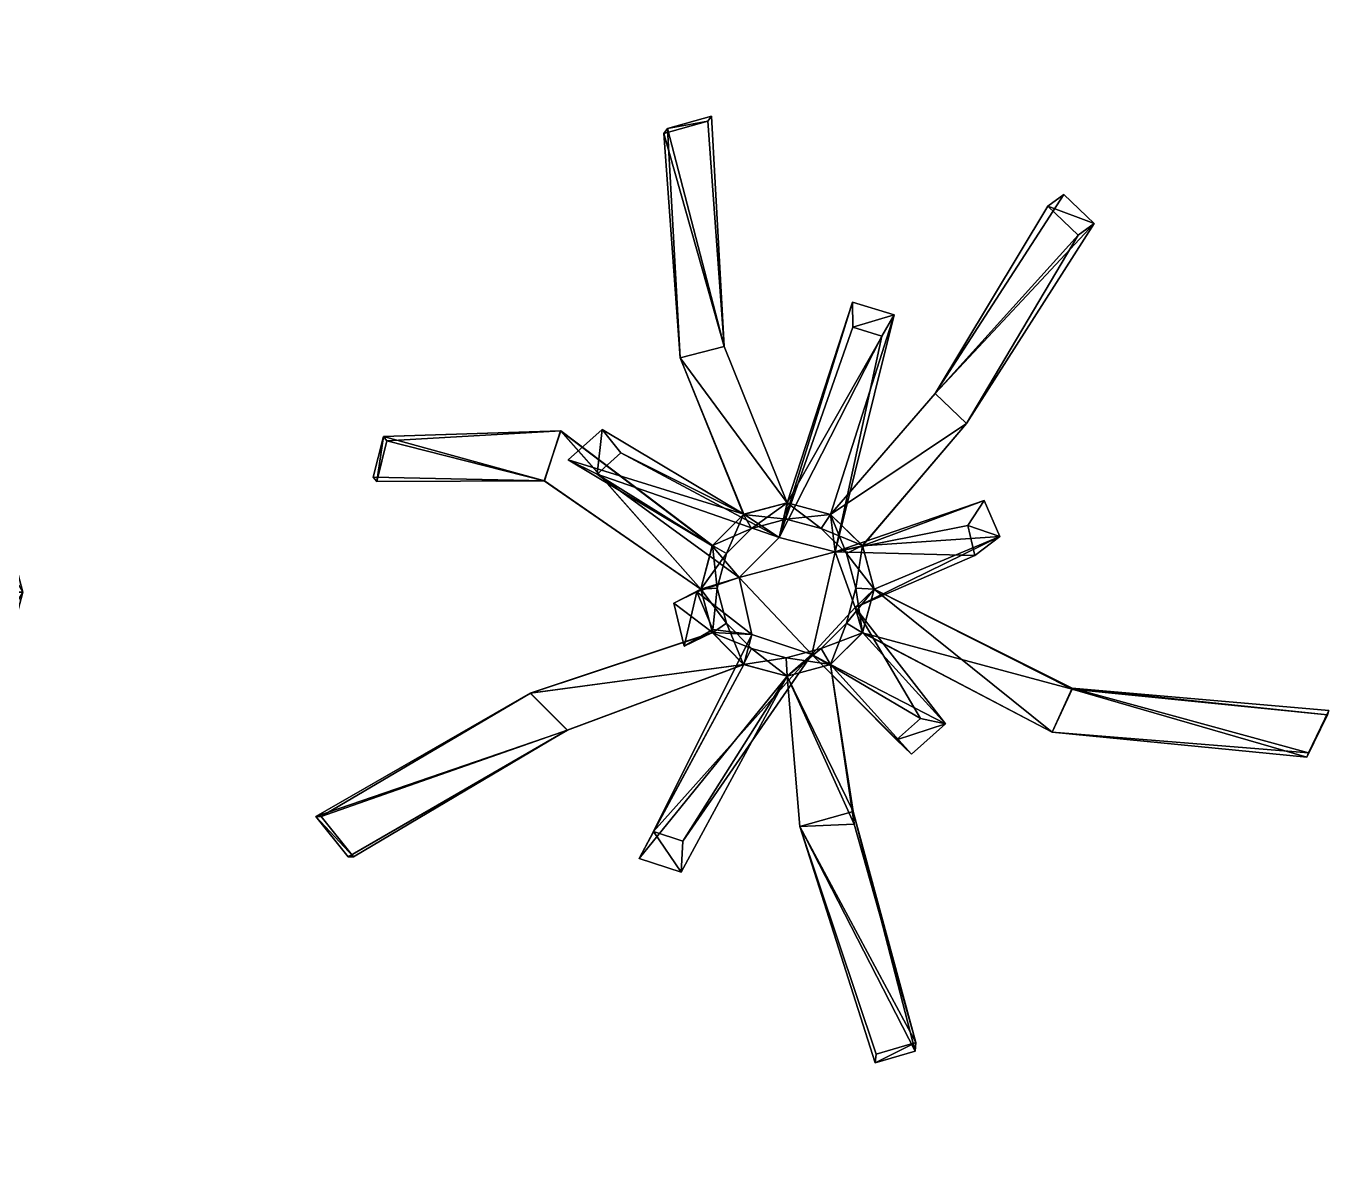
# Model space of a CAD drawing. Extents: x -4.5 to 13.5, y -4.5 to 4.5.
# Drawn here: x 4.51 to 13.49, y -3.89 to 3.89 of the extents above; entities that cross this region are included whole.
import ezdxf

# ---------------------------------------------------------------- set-up
doc = ezdxf.new("R2010")
doc.units = 0

msp = doc.modelspace()

# ---------------------------------------------------------------- meshes
at = {"layer": 'skin'}
mesh = msp.add_polyface(dxfattribs=at)
corners = [(8.195, 1.095, 0.194423), (9.16111, 0.002345, 0.281785), (8.080677, 0.749883, 0.194423), (8.193546, 1.09405, 0.647061), (8.081547, 0.750049, 0.647061), (9.1614, 0.0024, 0.734423), (9.240828, 0.302462, 0.281785), (6.994999, 1.025, 0.684423), (6.924999, 0.745, 0.674423), (6.970997, 1.055001, 1.064423), (6.900997, 0.775, 1.054423), (8.445057, 0.796292, 1.989107), (8.479546, 1.104294, 1.774423), (8.244999, 0.895, 1.774423), (8.60924, 0.942798, 1.989107), (4.484179, -0.017585, -0.017593), (3.88629, 2.233294, -0.017593), (3.358736, 1.951934, 2.233286), (3.88629, -0.017585, 2.233286), (2.233297, 3.886284, -0.017593), (3.358736, 1.951934, -2.268473), (3.88629, -0.017585, -2.268473), (2.233297, -0.017585, -3.88629), (4.484173, -0.017583, -0.017587), (3.886283, 2.233293, -0.017587), (3.358733, 1.951934, 2.233294), (3.886283, -0.017583, 2.233294), (2.233294, 3.886284, -0.017587), (3.358733, 1.951934, -2.268466), (3.886283, -0.017583, -2.268466), (2.233294, -0.017583, -3.886285), (3.736811, -0.014655, -0.014657), (3.23857, 1.861078, -0.014657), (2.798945, 1.626611, 1.861075), (3.23857, -0.014655, 1.861075), (3.23857, -0.014655, -1.89039), (3.736811, -0.014652, -0.014654), (3.238569, 1.86108, -0.014654), (2.798944, 1.626614, 1.861079), (3.238569, -0.014652, 1.861079), (3.238569, -0.014652, -1.890386), (3.736811, -0.014655, -0.014656), (3.238571, 1.861078, -0.014656), (2.798945, 1.626611, 1.861076), (3.238571, -0.014655, 1.861076), (3.238571, -0.014655, -1.890388), (2.798945, 1.626611, -1.890388), (3.736811, -0.014654, -0.014668), (3.238569, 1.861079, -0.014668), (2.798945, 1.626612, 1.86106), (3.238569, -0.014654, 1.86106), (3.238569, -0.014654, -1.890403), (3.736811, -0.014654, -0.014661), (3.23857, 1.861078, -0.014661), (2.798945, 1.626612, 1.861081), (3.23857, -0.014654, 1.861081), (3.23857, -0.014654, -1.890388), (3.73681, -0.014654, -0.014659), (3.238569, 1.861078, -0.014659), (2.798944, 1.626612, 1.861076), (3.238569, -0.014654, 1.861076), (3.238569, -0.014654, -1.890391), (3.736811, -0.014654, -0.014661), (3.238569, 1.861078, -0.014661), (2.798944, 1.626612, 1.861081), (3.238569, -0.014654, 1.861081), (3.238569, -0.014654, -1.890394), (3.736811, -0.014655, -0.014654), (3.23857, 1.861078, -0.014654), (2.798945, 1.626611, 1.861081), (3.23857, -0.014655, 1.861081), (3.23857, -0.014655, -1.890386)]
mesh.append_faces([[corners[k] for k in face] for face in [(0, 1, 2), (3, 4, 5), (3, 6, 0), (4, 2, 1), (7, 2, 8), (2, 7, 0), (9, 10, 4), (4, 3, 9), (9, 8, 10), (8, 9, 7), (9, 0, 7), (0, 9, 3), (10, 8, 2), (2, 4, 10), (11, 12, 13), (12, 11, 14), (15, 16, 17), (17, 18, 15), (19, 16, 20), (21, 20, 16), (16, 15, 21), (20, 21, 22), (23, 24, 25), (25, 26, 23), (27, 24, 28), (29, 28, 24), (24, 23, 29), (28, 29, 30), (31, 32, 33), (33, 34, 31), (32, 31, 35), (36, 37, 38), (38, 39, 36), (37, 36, 40), (41, 42, 43), (43, 44, 41), (45, 46, 42), (42, 41, 45), (47, 48, 49), (49, 50, 47), (48, 47, 51), (52, 53, 54), (54, 55, 52), (53, 52, 56), (57, 58, 59), (59, 60, 57), (58, 57, 61), (62, 63, 64), (64, 65, 62), (63, 62, 66), (67, 68, 69), (69, 70, 67), (68, 67, 71)]])
mesh = msp.add_polyface(dxfattribs=at)
corners = [(9.018999, 1.597, 0.374423), (9.756655, 0.59789, 0.281785), (9.456537, 0.518172, 0.281785), (9.322998, 1.677, 0.374423), (9.018999, 1.597, 0.827785), (9.456854, 0.518655, 0.734423), (9.756344, 0.597855, 0.734423), (9.322998, 1.677, 0.827785), (10.05677, 0.518172, 0.281785), (10.994999, 1.145, 0.114423), (10.27717, 0.302462, 0.281785), (10.778999, 1.353001, 0.114423), (10.056229, 0.5184, 0.734423), (10.277399, 0.302028, 0.734423), (10.994999, 1.145, 0.567784), (10.778999, 1.353001, 0.567784), (8.904999, 3.145001, 0.284423), (9.209, 3.231002, 0.294423), (8.931, 3.178999, 0.617785), (9.234999, 3.265001, 0.627784), (11.875, 2.525001, 1.094423), (11.665001, 2.725001, 1.094423), (11.764999, 2.445001, 1.364423), (11.555, 2.645001, 1.364423), (8.244999, 0.895, 1.774423), (9.240345, 0.302145, 0.734423), (8.479546, 1.104294, 1.774423), (9.702438, 0.35876, 1.154423), (8.60924, 0.942798, 1.989107), (8.445057, 0.796292, 1.989107), (10.494999, 1.895001, 1.984423), (10.208111, 1.982268, 1.984423), (10.08836, 0.26084, 1.174423), (10.409679, 1.748168, 2.18545), (10.208858, 1.809256, 2.18545)]
mesh.append_faces([[corners[k] for k in face] for face in [(0, 1, 2), (1, 0, 3), (4, 5, 6), (6, 7, 4), (7, 6, 1), (1, 3, 7), (4, 2, 5), (2, 4, 0), (8, 9, 10), (9, 8, 11), (12, 13, 14), (14, 15, 12), (12, 11, 8), (11, 12, 15), (13, 10, 9), (9, 14, 13), (16, 3, 0), (3, 16, 17), (18, 4, 7), (7, 19, 18), (19, 7, 3), (3, 17, 19), (18, 0, 4), (0, 18, 16), (18, 17, 16), (17, 18, 19), (11, 20, 9), (20, 11, 21), (15, 14, 22), (22, 23, 15), (23, 22, 20), (20, 21, 23), (15, 21, 11), (21, 15, 23), (14, 9, 20), (20, 22, 14), (24, 5, 25), (5, 24, 26), (27, 28, 29), (28, 27, 5), (5, 26, 28), (25, 29, 24), (6, 30, 12), (30, 6, 31), (27, 32, 33), (33, 34, 27), (34, 33, 30), (30, 31, 34), (27, 31, 6), (31, 27, 34), (32, 12, 30), (30, 33, 32), (1, 6, 12)]])
mesh = msp.add_polyface(dxfattribs=at)
corners = [(9.756653, 0.59789, -3.95994), (9.510229, 0.421537, -1.965215), (9.750324, 0.485312, -1.965215), (9.456537, 0.518171, -3.95994), (9.337662, 0.24897, -1.965216), (9.240828, 0.302462, -3.95994), (9.273888, 0.008876, -1.965216), (9.16111, 0.002345, -3.95994), (10.356888, 0.002345, -3.95994), (10.166737, 0.24897, -1.965216), (10.230511, 0.008876, -1.965216), (10.27717, 0.302462, -3.95994), (9.990417, 0.421537, -1.965215), (10.05677, 0.518171, -3.95994), (9.456537, 0.518172, 0.281785), (9.756655, 0.59789, 0.281785), (9.240828, 0.302462, 0.281785), (9.16111, 0.002345, 0.281785), (10.27717, 0.302462, 0.281785), (10.356888, 0.002344, 0.281785), (10.05677, 0.518172, 0.281785), (8.195, 1.095, 0.194423), (9.1614, 0.0024, 0.734423), (9.240345, 0.302145, 0.734423), (8.193546, 1.09405, 0.647061), (8.081547, 0.750049, 0.647061), (8.445057, 0.796292, 1.989107), (9.425959, 0.08228, 1.144423), (9.702438, 0.35876, 1.154423), (9.132933, -0.016088, 2.455303), (8.974998, -0.095, 2.344423), (10.277399, 0.302028, 0.734423), (11.224998, 0.365, 2.544423), (10.356853, 0.002145, 0.734423), (11.115002, 0.615, 2.604424), (10.08836, 0.26084, 1.174423), (10.226599, -0.12508, 1.164423), (11.051453, 0.234645, 2.812941), (11.002293, 0.442143, 2.812941), (9.927078, -0.44764, 1.154423), (9.456854, 0.518655, 0.734423), (10.056229, 0.5184, 0.734423), (9.756344, 0.597855, 0.734423)]
mesh.append_faces([[corners[k] for k in face] for face in [(0, 1, 2), (1, 0, 3), (3, 4, 1), (4, 3, 5), (5, 6, 4), (6, 5, 7), (8, 9, 10), (9, 8, 11), (11, 12, 9), (12, 11, 13), (13, 2, 12), (2, 13, 0), (2, 14, 15), (14, 2, 1), (1, 16, 14), (16, 1, 4), (4, 17, 16), (17, 4, 6), (10, 18, 19), (18, 10, 9), (9, 20, 18), (20, 9, 12), (12, 15, 20), (15, 12, 2), (17, 21, 16), (22, 23, 24), (16, 24, 23), (17, 22, 25), (26, 27, 28), (26, 23, 27), (29, 22, 30), (22, 29, 27), (31, 32, 33), (32, 31, 34), (35, 36, 37), (37, 38, 35), (38, 37, 32), (32, 34, 38), (35, 34, 31), (34, 35, 38), (36, 33, 32), (32, 37, 36), (35, 28, 27), (27, 39, 35), (23, 40, 16), (14, 16, 40), (41, 20, 15), (31, 33, 18), (19, 18, 33), (35, 31, 41), (28, 42, 40), (27, 23, 22)]])
mesh = msp.add_polyface(dxfattribs=at)
corners = [(10.05677, -0.518171, -3.95994), (10.166737, -0.231218, -1.965216), (9.990417, -0.407537, -1.965216), (10.27717, -0.297772, -3.95994), (10.230511, 0.008876, -1.965216), (10.356888, 0.002345, -3.95994), (10.27717, -0.297773, 0.281785), (10.05677, -0.518171, 0.281785), (10.356888, 0.002344, 0.281785), (10.219963, -1.618131, 0.377061), (9.756653, -0.59789, 0.281785), (10.056599, -0.5184, 0.734423), (10.211964, -1.53013, 0.867061), (9.844999, -1.635, 0.404423), (10.645, -3.125001, 0.814423), (10.370998, -3.206001, 0.827784), (9.843964, -1.634131, 0.857061), (10.364998, -3.265001, 1.167784), (10.639, -3.184, 1.154423), (11.72245, -0.687716, 0.287061), (13.342999, -1.157, 0.601061), (11.584999, -0.985, 0.274423), (13.485001, -0.865, 0.631061), (11.72245, -0.679716, 0.717061), (11.586452, -0.983717, 0.727061), (13.353001, -1.127, 0.864423), (13.494999, -0.835, 0.894423), (10.277655, -0.297345, 0.734423), (10.356853, 0.002145, 0.734423), (10.849546, -0.925707, 2.034423), (10.614998, -1.135, 2.034423), (9.927078, -0.44764, 1.154423), (10.511955, -1.037137, 2.22823), (10.676138, -0.890632, 2.22823), (10.226599, -0.12508, 1.164423), (10.08836, 0.26084, 1.174423)]
mesh.append_faces([[corners[k] for k in face] for face in [(0, 1, 2), (1, 0, 3), (3, 4, 1), (4, 3, 5), (2, 6, 7), (6, 2, 1), (1, 8, 6), (8, 1, 4), (9, 10, 7), (11, 12, 9), (9, 7, 11), (13, 14, 15), (14, 13, 9), (16, 17, 18), (18, 12, 16), (12, 18, 14), (14, 9, 12), (16, 15, 17), (15, 16, 13), (17, 15, 14), (14, 18, 17), (19, 20, 21), (20, 19, 22), (23, 24, 25), (25, 26, 23), (26, 25, 20), (20, 22, 26), (23, 22, 19), (22, 23, 26), (24, 21, 20), (20, 25, 24), (24, 27, 6), (6, 21, 24), (28, 19, 8), (23, 19, 28), (28, 27, 24), (23, 28, 24), (6, 8, 19), (6, 19, 21), (11, 29, 30), (29, 11, 27), (31, 32, 33), (33, 34, 31), (34, 33, 29), (29, 27, 34), (31, 30, 32), (30, 31, 11), (32, 30, 29), (29, 33, 32), (31, 34, 35), (27, 11, 6), (7, 6, 11), (34, 27, 28)]])
mesh = msp.add_polyface(dxfattribs=at)
corners = [(9.16111, 0.002345, -3.95994), (9.337662, -0.231218, -1.965216), (9.273888, 0.008876, -1.965216), (9.240828, -0.297773, -3.95994), (9.510229, -0.407537, -1.965216), (9.456537, -0.518171, -3.95994), (9.750324, -0.471312, -1.965216), (9.756655, -0.59789, -3.95994), (9.990417, -0.407537, -1.965216), (10.05677, -0.518171, -3.95994), (9.240828, -0.297772, 0.281785), (9.16111, 0.002345, 0.281785), (9.456537, -0.518171, 0.281785), (9.756653, -0.59789, 0.281785), (10.05677, -0.518171, 0.281785), (7.984999, -0.715, 0.474423), (7.984312, -0.714482, 0.927061), (8.240311, -0.970482, 0.927061), (9.45697, -0.5184, 0.734423), (9.240599, -0.2976, 0.734423), (8.23901, -0.969796, 0.474423), (10.219963, -1.618131, 0.377061), (9.844999, -1.635, 0.404423), (9.75631, -0.5976, 0.734423), (9.843964, -1.634131, 0.857061), (10.211964, -1.53013, 0.867061), (10.056599, -0.5184, 0.734423), (8.974998, -0.095, 2.344423), (9.045227, -0.391425, 2.344423), (9.1614, 0.0024, 0.734423), (9.132933, -0.016088, 2.455303), (9.244999, -0.275, 2.474423), (9.51236, -0.3094, 1.124423), (9.425959, 0.08228, 1.144423), (8.734999, -1.855, 1.974423), (9.025518, -1.949396, 1.974423), (8.834305, -1.669532, 2.115242), (9.03767, -1.735608, 2.115242), (9.927078, -0.44764, 1.154423)]
mesh.append_faces([[corners[k] for k in face] for face in [(0, 1, 2), (1, 0, 3), (3, 4, 1), (4, 3, 5), (5, 6, 4), (6, 5, 7), (7, 8, 6), (8, 7, 9), (2, 10, 11), (10, 2, 1), (1, 12, 10), (12, 1, 4), (4, 13, 12), (13, 4, 6), (6, 14, 13), (14, 6, 8), (12, 15, 10), (16, 17, 18), (18, 19, 16), (10, 16, 19), (17, 20, 12), (12, 18, 17), (13, 21, 22), (23, 24, 25), (25, 26, 23), (23, 22, 24), (22, 23, 13), (27, 19, 28), (19, 27, 29), (30, 31, 32), (32, 33, 30), (30, 28, 31), (28, 30, 27), (31, 28, 19), (19, 32, 31), (34, 23, 35), (23, 34, 18), (36, 37, 38), (38, 32, 36), (36, 35, 37), (35, 36, 34), (36, 18, 34), (18, 36, 32), (37, 35, 23), (23, 38, 37), (33, 32, 38), (23, 18, 13), (12, 13, 18), (19, 29, 10), (11, 10, 29), (32, 19, 18), (23, 26, 38)]])
mesh = msp.add_polyface(dxfattribs=at)
corners = [(7.984999, -0.715, 0.474423), (9.456537, -0.518171, 0.281785), (8.23901, -0.969796, 0.474423), (7.984312, -0.714482, 0.927061), (9.240828, -0.297772, 0.281785), (6.540997, -1.565001, 0.244423), (6.764999, -1.845001, 0.234423), (6.504997, -1.565, 0.547785), (6.728998, -1.845, 0.537785), (8.240311, -0.970482, 0.927061), (3.358736, -1.951934, 2.233286), (3.88629, -0.017585, 2.233286), (2.233297, -0.017585, 3.88628), (3.88629, -2.268461, -0.017593), (4.484179, -0.017585, -0.017593), (2.233297, -3.886284, -0.017593), (3.358736, -1.951934, -2.268473), (3.88629, -0.017585, -2.268473), (3.358733, -1.951933, 2.233294), (3.886283, -0.017583, 2.233294), (2.233294, -0.017583, 3.886284), (3.886284, -2.268463, -0.017587), (4.484173, -0.017583, -0.017587), (2.233294, -3.886282, -0.017587), (3.358733, -1.951933, -2.268466), (3.886283, -0.017583, -2.268466), (3.23857, -1.890387, -0.014657), (3.736811, -0.014655, -0.014657), (3.23857, -0.014655, 1.861075), (2.798945, -1.626611, 1.861075), (2.798945, -1.626611, -1.89039), (3.23857, -0.014655, -1.89039), (3.238569, -1.890386, -0.014654), (3.736811, -0.014652, -0.014654), (3.238569, -0.014652, 1.861079), (2.798944, -1.626612, -1.890386), (3.238569, -0.014652, -1.890386), (3.238571, -1.890387, -0.014656), (3.736811, -0.014655, -0.014656), (3.238571, -0.014655, 1.861076), (2.798945, -1.626612, 1.861076), (2.798945, -1.626612, -1.890388), (3.238571, -0.014655, -1.890388), (3.238569, -1.890386, -0.014668), (3.736811, -0.014654, -0.014668), (3.238569, -0.014654, 1.86106), (2.798945, -1.626611, 1.86106), (2.798945, -1.626611, -1.890403), (3.238569, -0.014654, -1.890403), (3.23857, -1.890387, -0.014661), (3.736811, -0.014654, -0.014661), (3.23857, -0.014654, 1.861081), (2.798945, -1.626612, 1.861081), (2.798945, -1.626612, -1.890388), (3.23857, -0.014654, -1.890388), (3.238569, -1.890387, -0.014659), (3.73681, -0.014654, -0.014659), (3.238569, -0.014654, 1.861076), (2.798944, -1.626612, -1.890391), (3.238569, -0.014654, -1.890391), (3.238569, -1.890387, -0.014661), (3.736811, -0.014654, -0.014661), (3.238569, -0.014654, 1.861081), (2.798944, -1.626612, -1.890394), (3.238569, -0.014654, -1.890394), (3.23857, -1.890387, -0.014654), (3.736811, -0.014655, -0.014654), (3.23857, -0.014655, 1.861081), (2.798945, -1.626612, 1.861081), (2.798945, -1.626612, -1.890386), (3.23857, -0.014655, -1.890386)]
mesh.append_faces([[corners[k] for k in face] for face in [(0, 1, 2), (3, 4, 0), (5, 2, 6), (2, 5, 0), (7, 8, 9), (9, 3, 7), (7, 6, 8), (6, 7, 5), (7, 0, 5), (0, 7, 3), (8, 6, 2), (2, 9, 8), (10, 11, 12), (13, 14, 11), (11, 10, 13), (15, 13, 10), (16, 17, 14), (14, 13, 16), (18, 19, 20), (21, 22, 19), (19, 18, 21), (23, 21, 18), (24, 25, 22), (22, 21, 24), (26, 27, 28), (28, 29, 26), (30, 31, 27), (27, 26, 30), (32, 33, 34), (35, 36, 33), (33, 32, 35), (37, 38, 39), (39, 40, 37), (41, 42, 38), (38, 37, 41), (43, 44, 45), (45, 46, 43), (47, 48, 44), (44, 43, 47), (49, 50, 51), (51, 52, 49), (53, 54, 50), (50, 49, 53), (55, 56, 57), (58, 59, 56), (56, 55, 58), (60, 61, 62), (63, 64, 61), (61, 60, 63), (65, 66, 67), (67, 68, 65), (69, 70, 66), (66, 65, 69)]])

doc.saveas('drawing.dxf')
